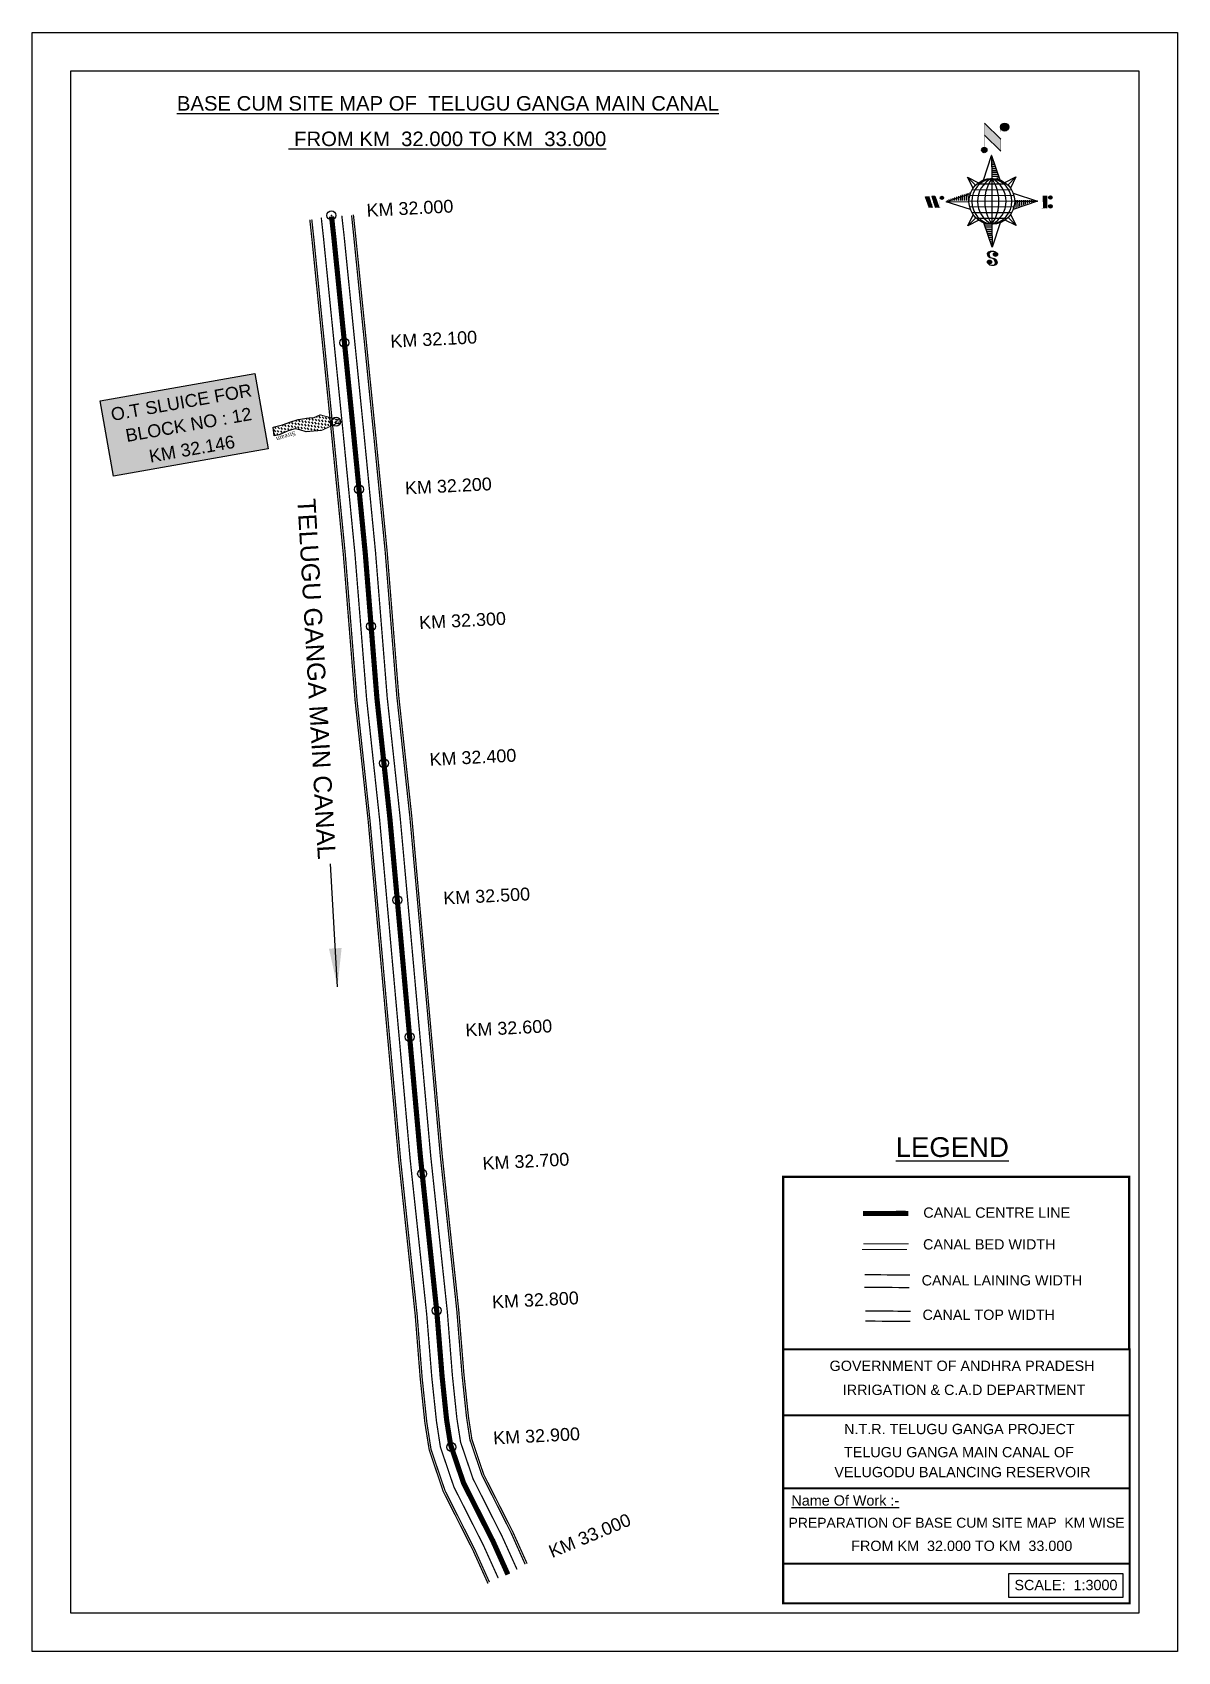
# Model space of a CAD drawing. Header units: inches. Extents: x 250547 to 251438, y 1726329 to 1727589.
import ezdxf

# ---------------------------------------------------------------- set-up
doc = ezdxf.new("R2010")
doc.units = ezdxf.units.IN
doc.header["$MEASUREMENT"] = 0
doc.header["$PDMODE"] = 32
doc.header["$PDSIZE"] = 7
doc.linetypes.add('ACAD_ISO02W100', pattern=[15, 12, -3])
for name, color, linetype in [('AQUADUCT', 1, 'Continuous'), ('bed with', 5, 'Continuous'), ('bord', 1, 'Continuous'), ('cahnige', 7, 'Continuous'), ('canal', 1, 'Continuous'), ('CARTTRACK', 30, 'ACAD_ISO02W100'), ('chainage', 7, 'Continuous'), ('FRAME 025', 7, 'Continuous'), ('lining', 4, 'Continuous'), ('OT', 7, 'Continuous'), ('STREAM', 4, 'Continuous'), ('Stu coo', 3, 'Continuous'), ('TEXT', 7, 'Continuous'), ('top of bund', 1, 'Continuous'), ('V', 6, 'Continuous')]:
    doc.layers.add(name, color=color, linetype=linetype)
doc.styles.add('5mm', font='times.ttf', dxfattribs={"height": 3})
doc.styles.get("Standard").update_dxf_attribs({"font": 'arial.ttf'})
doc.dimstyles.get("Standard").update_dxf_attribs({"dimtxt": 0.18, "dimasz": 0.18, "dimexe": 0.18, "dimexo": 0.0625, "dimgap": 0.09, "dimtad": 0, "dimtih": 1, "dimtoh": 1, "dimdec": 4, "dimzin": 0, "dimdsep": 46, "dimtxsty": 'Standard', "dimcen": 0.09, "dimadec": 0, "dimazin": 0, "dimtfac": 1, "dimtdec": 4, "dimtofl": 0, "dimtmove": 0, "dimatfit": 3, "dimfxl": 1, "dimtolj": 1, "dimtzin": 0, "dimarcsym": 0})
pattern_1 = [(267.297113149, (-8720374.938, 50637915.138), (10.5367255337, -0.497431438), [])]
pattern_2 = [(357.297113149, (-8720374.938, 50637915.138), (0.497431438, 10.5367255337), [])]

# ---------------------------------------------------------------- blocks, each defined once
blk = doc.blocks.new('VBVB')
at = {"layer": 'STREAM'}
h = blk.add_hatch(dxfattribs=at)
h.set_pattern_fill('DASH', color=256, scale=10, style=0)
h.set_pattern_definition([(0, (17867.8837, -28501.71), (1.25, 1.25), [1.25, -1.25])])
h.paths.add_polyline_path([(380095.96, 1497774.98), (380098.87, 1497780.21), (380100.45, 1497784.62), (380101.78, 1497788.77), (380103.77, 1497793.59), (380099.53, 1497795.92), (380098.45, 1497793.51), (380097.62, 1497789.6), (380096.96, 1497787.69), (380095.79, 1497784.7), (380093.88, 1497782.96), (380090.89, 1497780.8), (380086.57, 1497773.96), (380084.6, 1497765.18), (380084.08, 1497764.33), (380085.94, 1497763.15), (380086.57, 1497763.83), (380093.72, 1497769.3), (380094.46, 1497772.65)])
at = {"layer": 'OT', "const_width": 0.5}
blk.add_lwpolyline([(380084.6, 1497765.18), (380084.07, 1497764.33), (380083.55, 1497763.48), (380085.4, 1497762.31), (380085.94, 1497763.15), (380084.08, 1497764.33), (380085.94, 1497763.15), (380086.57, 1497763.83), (380093.72, 1497769.3), (380086.57, 1497763.83), (380085.94, 1497763.15), (380084.08, 1497764.33), (380084.6, 1497765.18), (380086.57, 1497773.96)], dxfattribs=at)
at = {"layer": 'STREAM'}
blk.add_lwpolyline([(380086.57, 1497773.96), (380090.89, 1497780.8), (380093.88, 1497782.96), (380095.79, 1497784.7), (380096.96, 1497787.69), (380097.62, 1497789.6), (380098.45, 1497793.51), (380099.53, 1497795.92), (380103.77, 1497793.59), (380101.78, 1497788.77), (380100.45, 1497784.62), (380098.87, 1497780.21), (380095.96, 1497774.98), (380094.46, 1497772.65), (380093.72, 1497769.3)], dxfattribs=at)
at = {"layer": 'cahnige', "style": '5mm'}
blk.add_text('Stream', height=2.5, rotation=71.17434, dxfattribs=at).set_placement((380095, 1497785.49))
blk = doc.blocks.new('*X3')
at = {"color": 0, "linetype": 'Continuous'}
for p, q in [((6321.6, 240.5), (6322.3, 241.2)), ((6321.6, 240.3), (6322.3, 241)), ((6321.6, 240.1), (6322.3, 240.8)), ((6321.6, 239.9), (6322.4, 240.7)), ((6321.6, 239.8), (6322.4, 240.6)), ((6321.6, 239.6), (6322.5, 240.5)), ((6321.6, 239.4), (6322.5, 240.3)), ((6321.6, 239.2), (6322.6, 240.2)), ((6321.7, 239.1), (6322.6, 240.1)), ((6321.8, 240.8), (6322.4, 241.4)), ((6321.8, 239), (6322.7, 240)), ((6321.8, 239), (6322.8, 239.9)), ((6321.9, 238.9), (6322.9, 239.8)), ((6322, 238.8), (6323, 239.7)), ((6322.1, 241.3), (6322.4, 241.6)), ((6322.1, 238.7), (6323.1, 239.6)), ((6322.2, 238.6), (6323.1, 239.6)), ((6322.3, 238.5), (6323.2, 239.5)), ((6322.4, 238.5), (6323.3, 239.4)), ((6322.5, 238.4), (6323.4, 239.3)), ((6322.7, 238.4), (6323.6, 239.3)), ((6322.8, 238.3), (6323.7, 239.2)), ((6322.9, 238.3), (6323.8, 239.1)), ((6323.1, 238.2), (6323.9, 239.1)), ((6323.2, 238.2), (6324, 239)), ((6323.3, 238.2), (6324.2, 239)), ((6323.5, 238.1), (6324.3, 238.9)), ((6323.7, 238.1), (6324.4, 238.9)), ((6323.8, 238.1), (6324.6, 238.8)), ((6324.1, 238.2), (6324.7, 238.8)), ((6324.3, 238.3), (6324.9, 238.8)), ((6324.6, 238.3), (6325.1, 238.8)), ((6324.8, 238.4), (6325.2, 238.8)), ((6325.1, 238.5), (6325.4, 238.8)), ((6325.4, 238.6), (6325.6, 238.8))]:
    blk.add_line(p, q, dxfattribs=at)
blk = doc.blocks.new('*X2')
at = {"color": 0, "linetype": 'Continuous'}
for p, q in [((6324.4, 240.3), (6324.5, 240.4)), ((6324.6, 240.3), (6324.8, 240.5)), ((6324.7, 240.2), (6325, 240.5)), ((6324.8, 240.2), (6325.2, 240.6)), ((6325, 240.1), (6325.5, 240.6)), ((6325.1, 240.1), (6325.6, 240.6)), ((6325.2, 240), (6325.8, 240.6)), ((6325.3, 240), (6326, 240.6)), ((6325.4, 239.9), (6326.1, 240.6)), ((6325.5, 239.8), (6326.2, 240.5)), ((6325.6, 239.8), (6326.3, 240.5)), ((6325.7, 239.7), (6326.5, 240.4)), ((6325.9, 239.6), (6326.6, 240.3)), ((6326, 239.5), (6326.7, 240.3)), ((6326, 239.4), (6326.8, 240.2)), ((6326.1, 239.3), (6327, 240.2)), ((6326.2, 239.3), (6327.1, 240.1)), ((6326.3, 239.2), (6327.1, 240)), ((6326.4, 239.1), (6327.2, 239.9)), ((6326.5, 239), (6327.3, 239.8)), ((6326.5, 238.9), (6327.4, 239.7)), ((6326.6, 238.8), (6327.5, 239.6)), ((6326.7, 238.7), (6327.5, 239.5)), ((6326.8, 238.6), (6327.6, 239.4)), ((6326.8, 238.5), (6327.7, 239.3)), ((6326.8, 236.5), (6327.4, 237)), ((6326.9, 238.3), (6327.8, 239.2)), ((6326.9, 238.2), (6327.9, 239.1)), ((6326.9, 236.8), (6327.6, 237.4)), ((6327, 238.1), (6327.8, 239)), ((6327, 237.9), (6327.8, 238.8)), ((6327, 237.8), (6327.8, 238.6)), ((6327, 237.6), (6327.8, 238.4)), ((6327, 237.4), (6327.8, 238.2)), ((6327, 237.3), (6327.8, 238)), ((6327, 237.1), (6327.8, 237.9))]:
    blk.add_line(p, q, dxfattribs=at)
blk = doc.blocks.new('H')
at = {"layer": 'bord', "extrusion": (0.000427885, 0.004792, 0.999988)}
h = blk.add_hatch(dxfattribs=at)
h.set_pattern_fill('LINE', color=8, scale=84.387686, angle=-2.70289, style=0)
h.set_pattern_definition(pattern_2)
h.paths.add_polyline_path([(-492.5, 785.6, -0.090992), (-448, 775.2), (-486.5, 912)])
h = blk.add_hatch(dxfattribs=at)
h.set_pattern_fill('LINE', color=8, scale=84.387686, angle=-92.70289, style=0)
h.set_pattern_definition(pattern_1)
h.paths.add_polyline_path([(-624.9, 665.1, -0.090992), (-614.5, 709.6), (-751.3, 671.1)])
h = blk.add_hatch(dxfattribs=at)
h.set_pattern_fill('LINE', color=8, scale=84.387686, angle=-92.70289, style=0)
h.set_pattern_definition(pattern_1)
h.paths.add_polyline_path([(-245.6, 647.2), (-372, 653.2, -0.090992), (-382.4, 608.7)])
h = blk.add_hatch(dxfattribs=at)
h.set_pattern_fill('LINE', color=8, scale=84.387686, angle=-2.70289, style=0)
h.set_pattern_definition(pattern_2)
h.paths.add_polyline_path([(-504.4, 532.7, -0.090992), (-548.9, 543.1), (-510.4, 406.3)])
for p, q in [((-516.2, 1087.1, -1217.1), (-431.5, 994, -1216.7)), ((-519.4, 1020.4, -1216.8), (-434.7, 927.3, -1216.4)), ((-538.3, 773.7, -1215.6), (-487, 906.2, -1216.3)), ((-487, 906.2, -1216.3), (-493, 779.8, -1215.7)), ((-487, 906.2, -1216.3), (-448.5, 769.4, -1215.7)), ((-626.7, 793.8, -1215.7), (-566.8, 760.2, -1215.6)), ((-626.7, 793.8, -1215.7), (-584.1, 747, -1215.5)), ((-598.9, 731, -1215.4), (-626.7, 793.8, -1215.7)), ((-421.3, 753.3, -1215.6), (-358.5, 781.1, -1215.7)), ((-358.5, 781.1, -1215.7), (-405.3, 738.5, -1215.5)), ((-358.5, 781.1, -1215.7), (-392.1, 721.2, -1215.4)), ((-864.7, 700.9, -1215.1), (-846.9, 637.7, -1214.9)), ((-846.9, 700.1, -1215.1), (-829.1, 636.9, -1214.9)), ((-829.1, 699.2, -1215.2), (-811.3, 636, -1214.9)), ((-829.1, 699.2, -1215.2), (-811.3, 698.4, -1215.2)), ((-811.3, 698.4, -1215.2), (-793.5, 635.2, -1214.9)), ((-751.8, 665.3, -1215), (-615, 703.8, -1215.3)), ((-751.8, 665.3, -1215), (-625.4, 659.3, -1215)), ((-619.3, 614, -1214.8), (-751.8, 665.3, -1215)), ((-246.1, 641.4, -1215.1), (-382.9, 602.9, -1214.9)), ((-378.6, 692.6, -1215.3), (-246.1, 641.4, -1215.1)), ((-372.5, 647.4, -1215.1), (-246.1, 641.4, -1215.1)), ((-213.5, 669.3, -1215.3), (-216.7, 600.8, -1214.9)), ((-197.2, 599.9, -1214.9), (-193.9, 668.4, -1215.3)), ((-639.4, 525.6, -1214.4), (-605.8, 585.5, -1214.7)), ((-639.4, 525.6, -1214.4), (-592.6, 568.1, -1214.6)), ((-576.6, 553.3, -1214.6), (-639.4, 525.6, -1214.4)), ((-510.9, 400.5, -1213.9), (-549.4, 537.2, -1214.5)), ((-371.2, 512.9, -1214.5), (-431.1, 546.5, -1214.6)), ((-371.2, 512.9, -1214.5), (-413.8, 559.7, -1214.7)), ((-399, 575.7, -1214.7), (-371.2, 512.9, -1214.5)), ((-459.6, 533, -1214.5), (-510.9, 400.5, -1213.9)), ((-504.9, 526.9, -1214.5), (-510.9, 400.5, -1213.9))]:
    blk.add_line(p, q, dxfattribs=at)
at = {"layer": 'bord', "color": 8, "linetype": 'ByBlock', "extrusion": (0.000427885, 0.004792, 0.999988)}
for p, q in [((-386.5, 711.4, -1215.4), (-605.5, 721.7, -1215.4)), ((-410.8, 744.2, -1215.5), (-578.1, 752.1, -1215.5)), ((-493, 779.8, -1215.7), (-504.9, 526.9, -1214.5)), ((-372.5, 647.4, -1215.1), (-625.4, 659.3, -1215)), ((-378, 615.9, -1214.9), (-622.9, 627.5, -1214.9)), ((-375, 679.2, -1215.3), (-619.9, 690.7, -1215.2)), ((-392.4, 584.9, -1214.8), (-611.4, 595.3, -1214.7)), ((-419.8, 554.6, -1214.6), (-587.1, 562.5, -1214.6))]:
    blk.add_line(p, q, dxfattribs=at)
at = {"layer": 'bord', "extrusion": (0.000427885, 0.004792, 0.999988), "elevation": -1212.1}
for points, const_width in [([(-522, 959.6), (-515.7, 1092.9)], 1.61), ([(-434.2, 933.1), (-427.9, 1066.5)], 1.61), ([(-870.1, 707), (-846.4, 705.9)], 0.642), ([(-828.6, 642.7), (-855.2, 643.9)], 0.642), ([(-828.6, 642.7), (-821, 678)], 0.642), ([(-810.8, 641.8), (-784.1, 640.6)], 0.642), ([(-793, 641), (-781.6, 693.9)], 0.642), ([(-222.7, 675.6), (-173.8, 673.3)], 0.706), ([(-194.8, 644.8), (-185, 644.4)], 0.706), ([(-177.1, 604.8), (-226, 607.1)], 0.706)]:
    blk.add_lwpolyline(points, dxfattribs=dict(at, const_width=const_width))
for points, const_width in [([(-413.7, 1073.1, 1), (-397.6, 1057.7, 1)], 22.3), ([(-530.3, 949.5, 1), (-519.6, 939.3, 1)], 14.8), ([(-775.9, 696.6, 1), (-769.5, 690.4, 1)], 8.9), ([(-177.8, 666.9, 1), (-170.8, 660.1, 1)], 9.79), ([(-180.1, 618, 1), (-173.1, 611.2, 1)], 9.79), ([(-489.8, 361.7, 1), (-498.1, 369.1, 1)], 11.1), ([(-525.2, 321.6, 1), (-533.4, 328.9, 1)], 11.1)]:
    blk.add_lwpolyline(points, format="xyb", close=True, dxfattribs=dict(at, const_width=const_width))
for points in [[(-537, 317.4), (-530.7, 310.5), (-519.8, 306.8), (-504.9, 306.9), (-493.9, 310), (-486.3, 317.7), (-486.5, 325.8), (-490.6, 333.3), (-493.5, 336.2), (-502.8, 340.9), (-522.5, 347.3), (-530.4, 351.6), (-533.7, 354.6), (-537.4, 362.6), (-537, 373.4), (-530, 380.7), (-520, 384.1), (-503.5, 384.2), (-492.5, 379.9), (-487.1, 373.3)], [(-522.5, 347.6), (-526.2, 353.8), (-527.8, 360.6), (-527.9, 370.6), (-525.9, 375.5), (-521.3, 381.2), (-514.5, 384.4)], [(-504.9, 306.9), (-499, 312.4), (-497, 319.4), (-497.5, 326.5), (-501.2, 335.4), (-509.2, 343.2)]]:
    blk.add_lwpolyline(points, dxfattribs=at)
at = {"layer": 'bord', "extrusion": (0.000427885, 0.004792, 0.999988)}
for centre, radius in [((-405.6, 1065.4, -1212.1), 22.3), ((-525, 944.4, -1212.1), 14.8), ((-498.4, 659.1, -1212.1), 126.6), ((-772.7, 693.5, -1212.1), 8.9), ((-174.3, 663.5, -1212.1), 9.79), ((-176.6, 614.6, -1212.1), 9.79), ((-494, 365.4, -1212.1), 11.1), ((-529.3, 325.2, -1212.1), 11.1)]:
    blk.add_circle(centre, radius, dxfattribs=at)
at = {"layer": 'bord', "color": 8, "linetype": 'ByBlock', "extrusion": (0.000427885, 0.004792, 0.999988)}
for centre, radius, start, end in [((-481.5, 658.3, -1212.1), 127.7, 94.92536, 259.66906), ((-436.8, 656.2, -1212.1), 140.8, 113.28644, 241.30798), ((-315.9, 650.5, -1212.1), 222.3, 142.58916, 212.00526), ((-560.1, 662.1, -1212.1), 140.8, 293.28644, 61.30798), ((-681, 667.8, -1212.1), 222.3, 322.58916, 32.00526), ((-515.4, 659.9, -1212.1), 127.7, 274.92536, 79.66906)]:
    blk.add_arc(centre, radius, start, end, dxfattribs=at)
at = {"layer": 'bord', "extrusion": (0.000427885, 0.004792, 0.999988)}
for points in [[(-515.7, 1092.9, -1212.1), (-431, 999.8, -1212.1), (-518.9, 1026.2, -1212.1), (-434.2, 933.1, -1212.1)], [(-864.1, 706.7, -1212.1), (-846.4, 705.9, -1212.1), (-846.3, 643.5, -1212.1), (-828.6, 642.7, -1212.1)], [(-828.6, 705, -1212.1), (-810.8, 704.2, -1212.1), (-810.8, 641.8, -1212.1), (-793, 641, -1212.1)], [(-193.4, 674.2, -1212.1), (-196.6, 605.7, -1212.1), (-213, 675.1, -1212.1), (-216.2, 606.7, -1212.1)]]:
    blk.add_solid(points, dxfattribs=at)
at = {"layer": 'bord', "extrusion": (0.000427885, 0.004792, 0.999988), "xscale": 7.977342409717546, "yscale": 7.977342408231451, "zscale": 7.977342408476333, "rotation": 138.0840426661453}
for name, p in [('*X2', (38300.5, -31929.4, -1212.1)), ('*X3', (38314.4, -31950.9, -1212.1))]:
    blk.add_blockref(name, p, dxfattribs=at)

msp = doc.modelspace()

# ---------------------------------------------------------------- hatches: boundary and pattern name
at = {"layer": 'V'}
msp.add_hatch(color=2, dxfattribs=at).paths.add_polyline_path([(250599.9, 1727301.8), (250720.3, 1727323.1), (250730.6, 1727264.5), (250610.2, 1727243.2)])

# ---------------------------------------------------------------- linework, layer by layer
at = {"linetype": 'ByBlock'}
for points in [[(250547.1, 1726328.6), (250547.1, 1727588.6), (251438.1, 1727588.6), (251438.1, 1726328.6)], [(251408.1, 1727558.6), (251408.1, 1726358.6), (250577.1, 1726358.6), (250577.1, 1727558.6)]]:
    msp.add_lwpolyline(points, close=True, dxfattribs=at)
for p in [(250779.8, 1727446.2), (250789.9, 1727347.1), (250801.3, 1727233), (250810.7, 1727126.4), (250820.7, 1727019.9), (250831, 1726913.4), (250840.6, 1726806.9), (250850.4, 1726700.4), (250861.7, 1726594), (250873.1, 1726487.7)]:
    msp.add_point(p)
at = {"color": 2}
msp.add_point((250783.4, 1727285.6), dxfattribs=at)
at = {"layer": 'bed with', "const_width": 1}
for points in [[(250771.9, 1727444.5), (250773.7, 1727428.1), (250788.9, 1727277), (250798.1, 1727182.9), (250807.2, 1727069.6), (250817.3, 1726976), (250824.8, 1726892.4), (250841, 1726712.2), (250853.9, 1726591.3), (250857.9, 1726542), (250861.5, 1726508), (250864.6, 1726487.7), (250875.1, 1726456.7), (250898.2, 1726411), (250909.6, 1726385.7)], [(250787.9, 1727445.9), (250789.7, 1727429.8), (250804.9, 1727278.6), (250814.1, 1727184.3), (250823.2, 1727071.1), (250833.3, 1726977.6), (250840.9, 1726893.9), (250857.1, 1726713.8), (250870, 1726592.8), (250873.9, 1726543.5), (250877.4, 1726510.1), (250880.3, 1726491.5), (250890, 1726463), (250912.7, 1726418), (250924.2, 1726392.5)], [(251227.7, 1726641.5), (251225.7, 1726641.5), (251192.9, 1726641.5), (251192.7, 1726641.5)], [(251228.9, 1726645.9), (251225.7, 1726645.9), (251193.6, 1726645.9)]]:
    msp.add_lwpolyline(points, dxfattribs=at)
at = {"layer": 'canal', "color": 6, "const_width": 4}
for points in [[(251228.7, 1726669.5), (251226.1, 1726669.6), (251193.5, 1726669.5)], [(251193.5, 1726669.5), (251228.7, 1726669.5)]]:
    msp.add_lwpolyline(points, dxfattribs=at)
at = {"layer": 'FRAME 025', "lineweight": -3, "const_width": 1.64}
for points in [[(251131.3, 1726698), (251400.5, 1726698), (251400.5, 1726563.8), (251131.3, 1726563.8)], [(251131.3, 1726563.8), (251400.8, 1726563.8), (251400.8, 1726366.2), (251131.3, 1726366.2)]]:
    msp.add_lwpolyline(points, close=True, dxfattribs=at)
for points in [[(251131.3, 1726512.5), (251400.8, 1726512.5)], [(251131.3, 1726455.6), (251400.8, 1726455.6)], [(251131.3, 1726397), (251400.8, 1726397)]]:
    msp.add_lwpolyline(points, dxfattribs=at)
at = {"layer": 'lining', "const_width": 1}
for points in [[(250764.5, 1727443), (250766.2, 1727427.4), (250781.4, 1727276.2), (250790.6, 1727182.3), (250799.7, 1727068.9), (250809.8, 1726975.3), (250817.4, 1726891.7), (250833.6, 1726711.5), (250846.5, 1726590.6), (250850.4, 1726541.3), (250854, 1726507), (250857.3, 1726485.9), (250868.2, 1726453.8), (250891.4, 1726407.8), (250902.7, 1726382.7)], [(250795.5, 1727446.2), (250797.1, 1727430.6), (250812.3, 1727279.3), (250821.6, 1727185), (250830.7, 1727071.8), (250840.8, 1726978.4), (250848.4, 1726894.5), (250864.5, 1726714.5), (250877.4, 1726593.5), (250881.4, 1726544.2), (250884.9, 1726511.1), (250887.6, 1726493.3), (250896.9, 1726465.9), (250919.5, 1726421.2), (250930.5, 1726396.6)], [(251194.6, 1726621.9), (251219.3, 1726621.7), (251230, 1726621.6)], [(251194.5, 1726612.1), (251221.4, 1726611.9), (251229.4, 1726611.8)]]:
    msp.add_lwpolyline(points, dxfattribs=at)
at = {"layer": 'top of bund', "const_width": 1}
for points in [[(250763, 1727442.8), (250764.7, 1727427.2), (250779.9, 1727276.1), (250789.1, 1727182.1), (250798.2, 1727068.8), (250808.4, 1726975.1), (250815.9, 1726891.6), (250832.1, 1726711.3), (250845, 1726590.4), (250848.9, 1726541.2), (250852.5, 1726506.8), (250855.9, 1726485.5), (250866.8, 1726453.2), (250890.1, 1726407.1), (250901.6, 1726381.6)], [(250796.9, 1727446.7), (250798.6, 1727430.7), (250813.8, 1727279.5), (250823.1, 1727185.1), (250832.2, 1727072), (250842.3, 1726978.5), (250849.8, 1726894.7), (250866, 1726714.7), (250878.9, 1726593.6), (250882.9, 1726544.3), (250886.4, 1726511.3), (250889.1, 1726493.7), (250898.3, 1726466.4), (250920.9, 1726421.8), (250932, 1726397.1)], [(251195.1, 1726593.7), (251219.7, 1726593.5), (251230.5, 1726593.3)], [(251230.1, 1726585.5), (251222.2, 1726585.6), (251195.2, 1726585.8)]]:
    msp.add_lwpolyline(points, dxfattribs=at)
at = {"layer": 'V', "color": 6, "const_width": 4}
msp.add_lwpolyline([(250779.9, 1727445.3), (250781.7, 1727429), (250796.9, 1727277.8), (250806.1, 1727183.6), (250815.2, 1727070.4), (250825.3, 1726976.8), (250832.9, 1726893.1), (250849.1, 1726713), (250861.9, 1726592), (250865.9, 1726542.8), (250869.4, 1726509.1), (250872.5, 1726489.6), (250882.6, 1726459.8), (250905.5, 1726414.5), (250917.1, 1726388.6)], dxfattribs=at)
at = {"layer": 'V', "color": 2}
msp.add_lwpolyline([(250599.9, 1727301.8), (250720.3, 1727323.1), (250730.6, 1727264.5), (250610.2, 1727243.2)], close=True, dxfattribs=at)
at = {"layer": 'V', "color": 0}
msp.add_lwpolyline([(251306.8, 1726389.4), (251395.6, 1726389.4), (251395.6, 1726370.6), (251306.8, 1726370.6)], close=True, dxfattribs=at)

# ---------------------------------------------------------------- block references
at = {"layer": 'AQUADUCT', "color": 1, "xscale": 0.1408039184319789, "yscale": 0.1408039187081158, "zscale": 0.1408039184379445, "rotation": 3.078330572322649}
msp.add_blockref('H', (251368.7, 1727369, 170.9), dxfattribs=at)
at = {"layer": 'CARTTRACK', "color": 3, "xscale": 1.439622272733212, "yscale": 1.439622273668647, "zscale": 1.439622273616309, "rotation": 127.1411116345759}
msp.add_blockref('VBVB', (2299988.6, 2592980.9), dxfattribs=at)

# ---------------------------------------------------------------- texts
at = {"layer": 'chainage', "color": 0}
for s, rotation, p in [('KM 32.000', 2.8731, (250807.4, 1727445.1)), ('KM 32.100', 2.8731, (250825.9, 1727343.2)), ('KM 32.200', 2.8731, (250837.3, 1727229)), ('KM 32.300', 2.8731, (250848.3, 1727124.3)), ('KM 32.400', 2.8731, (250856.4, 1727017.8)), ('KM 32.500', 2.8731, (250867.1, 1726909.9)), ('KM 32.600', 2.8731, (250884.3, 1726807.2)), ('KM 32.700', 2.8731, (250897.6, 1726703.5)), ('KM 32.800', 2.8731, (250905, 1726595.6)), ('KM 32.900', 2.8731, (250905.9, 1726489.8)), ('KM 33.000', 22.655, (250951.5, 1726401.3))]:
    msp.add_text(s, height=10, rotation=rotation, dxfattribs=at).set_placement(p)
at = {"layer": 'chainage', "color": 1}
msp.add_text('TELUGU GANGA MAIN CANAL', height=14.042, rotation=273.2737, dxfattribs=at).set_placement((250753.3, 1727225.5))
at = {"layer": 'chainage', "color": 0}
for s, height, p in [('%%ULEGEND', 15.34, (251218.8, 1726713.5)), ('CANAL CENTRE LINE', 8, (251240.3, 1726666.2)), ('CANAL BED WIDTH', 8, (251240.1, 1726641.5)), ('CANAL LAINING WIDTH', 8, (251239, 1726613.5)), ('CANAL TOP WIDTH', 8, (251239.7, 1726586.7)), ('GOVERNMENT OF ANDHRA PRADESH ', 8, (251167.4, 1726547)), ('IRRIGATION & C.A.D DEPARTMENT', 8, (251177.6, 1726528.3)), ('N.T.R. TELUGU GANGA PROJECT', 8, (251178.7, 1726497.8)), ('TELUGU GANGA MAIN CANAL OF', 8, (251178.6, 1726479.8)), (' VELUGODU BALANCING RESERVOIR', 8, (251168, 1726464.3)), ('%%UName Of Work :-', 8, (251137.7, 1726442.2)), ('PREPARATION OF BASE CUM SITE MAP  KM WISE', 7.743, (251135.5, 1726425)), (' FROM KM  32.000 TO KM  33.000', 8, (251181.1, 1726406.9)), ('SCALE:  1:3000', 8, (251311.2, 1726376.4))]:
    msp.add_text(s, height=height, dxfattribs=at).set_placement(p)
at = {"layer": 'Stu coo', "color": 1}
for s, p in [('O.T SLUICE FOR ', (250609.2, 1727286.2)), (' BLOCK NO : 12', (250616.8, 1727269.1)), ('KM 32.146', (250638.9, 1727253.7))]:
    msp.add_text(s, height=10, rotation=10.0181, dxfattribs=at).set_placement(p)
at = {"layer": 'TEXT', "color": 0}
for s, p in [('%%UBASE CUM SITE MAP OF  TELUGU GANGA MAIN CANAL', (250659.6, 1727527.7)), ('%%U FROM KM  32.000 TO KM  33.000', (250746.4, 1727500.1))]:
    msp.add_text(s, height=11.294, dxfattribs=at).set_placement(p)

# ---------------------------------------------------------------- leaders
at = {"layer": 'chainage', "color": 1}
msp.add_leader([(250784.5, 1726845.9), (250779.1, 1726941.5)], dimstyle='Standard', override={"dimasz": 30, "dimgap": 0.09, "dimtad": 0}, dxfattribs=at)

doc.saveas('drawing.dxf')
